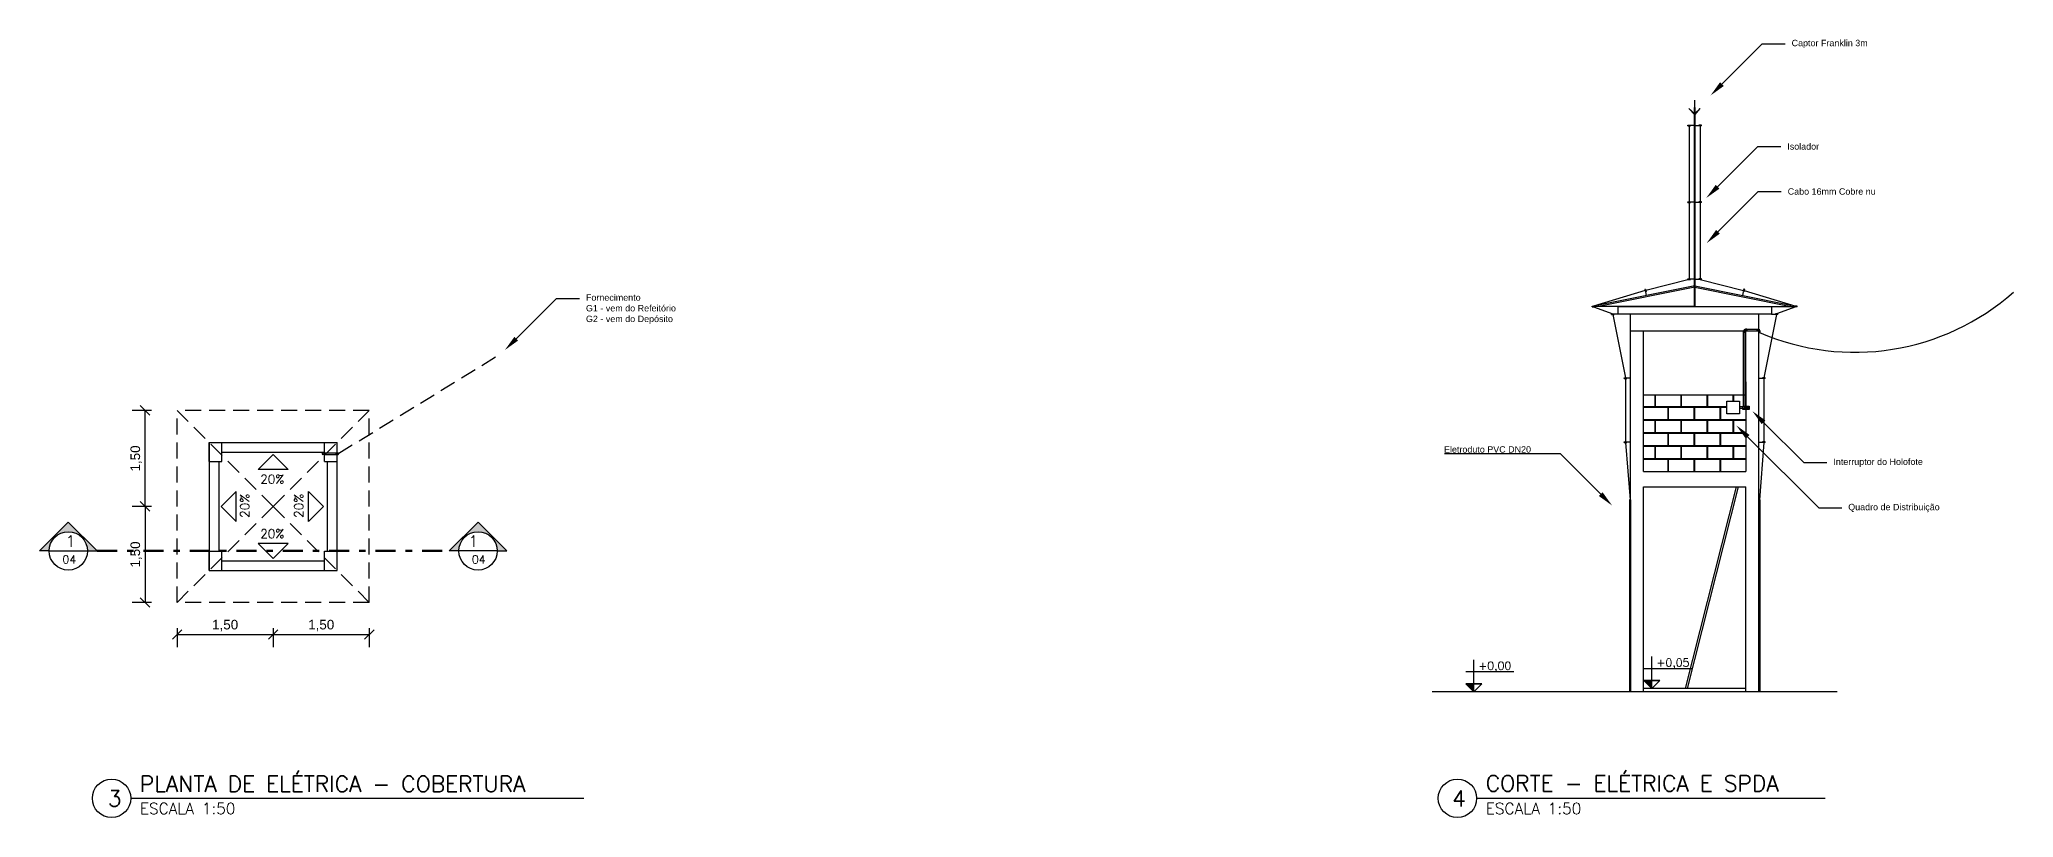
# Model space of a CAD drawing. Extents: x 0 to 7472, y -3979 to 0.
# Drawn here: x 7338.7 to 7369.53, y -3979.5 to -3967.34 of the extents above; entities that cross this region are included whole.
import ezdxf
from ezdxf import colors
from ezdxf.entities.mleader import LeaderData, LeaderLine
from ezdxf.math import Vec2, Vec3

# ---------------------------------------------------------------- set-up
doc = ezdxf.new("R2010")
doc.units = 0
doc.linetypes.add('CACHE', pattern=[0.375, 0.25, -0.125])
doc.linetypes.add('DASHDOT', pattern=[1, 0.5, -0.25, 0, -0.25])
doc.layers.get('0').update_dxf_attribs({"linetype": 'CONTINUOUS'})
doc.layers.get('Defpoints').update_dxf_attribs({"linetype": 'CONTINUOUS'})
for name, color, linetype, lineweight in [('Arquitetônico - Alvenaria Alta', 251, 'CONTINUOUS', 13), ('Arquitetônico - Desnível', 8, 'CONTINUOUS', 20), ('Arquitetônico - Esquadrias', 1, 'CONTINUOUS', 9), ('Elétrica', 2, 'CONTINUOUS', 20), ('Estrutural - Pilares', 6, 'CONTINUOUS', 30)]:
    doc.layers.add(name, color=color, linetype=linetype, lineweight=lineweight)
for name, color, linetype in [('Arquitetônico - Cobertura', 253, 'CONTINUOUS'), ('Arquitetônico - Cotas', 1, 'CONTINUOUS'), ('Arquitetônico - Desnível Terreno', 14, 'CONTINUOUS'), ('Arquitetônico - Projeção Telhado', 253, 'CACHE'), ('Símbolos - Indicação Fachada Elevação Vista', 7, 'CONTINUOUS')]:
    doc.layers.add(name, color=color, linetype=linetype)
doc.styles.add('ROMANS', font='romans.shx', dxfattribs={"height": 0.3})
doc.styles.get("Standard").update_dxf_attribs({"font": 'arial.ttf', "height": 0.15})
doc.dimstyles.get("Standard").update_dxf_attribs({"dimtxt": 0.1, "dimasz": 0.15, "dimexe": 0.2, "dimexo": 0.2, "dimgap": 0.05, "dimtad": 1, "dimzin": 0, "dimtxsty": 'STANDARD', "dimblk": 'OBLIQUE', "dimcen": 0.5, "dimclrd": 256, "dimclre": 256, "dimclrt": 256, "dimadec": 0, "dimazin": 0, "dimtfac": 1, "dimtmove": 0, "dimatfit": 3, "dimfxl": 1, "dimtolj": 1, "dimtzin": 0, "dimlwd": -1, "dimarcsym": 0})

# ---------------------------------------------------------------- blocks, each defined once
blk = doc.blocks.new('_Oblique')
at = {"layer": 'Arquitetônico - Esquadrias', "color": 0, "lineweight": -2}
blk.add_line((-0.5, -0.5), (0.5, 0.5), dxfattribs=at)
blk = doc.blocks.new('*D283')
at = {"layer": 'Arquitetônico - Cotas', "lineweight": -2, "transparency": 16777216}
for p, q in [((7340.453, -3974.635), (7340.153, -3974.635)), ((7340.453, -3976.135), (7340.153, -3976.135))]:
    blk.add_line(p, q, dxfattribs=at)
at = {"layer": 'Arquitetônico - Cotas', "transparency": 16777216}
blk.add_line((7340.353, -3974.635), (7340.353, -3976.135), dxfattribs=at)
at = {"layer": 'Defpoints', "color": 0, "lineweight": -2, "transparency": 16777216}
for p in [(7342.353, -3974.635), (7340.353, -3976.135), (7340.853, -3976.135)]:
    blk.add_point(p, dxfattribs=at)
at = {"layer": 'Arquitetônico - Cotas', "transparency": 16777216, "xscale": 0.15, "yscale": 0.15, "zscale": 0.15}
for p, rotation in [((7340.353, -3974.635), 90), ((7340.353, -3976.135), 270)]:
    blk.add_blockref('_Oblique', p, dxfattribs=dict(at, rotation=rotation))
at = {"layer": 'Arquitetônico - Cotas', "lineweight": -2, "transparency": 16777216, "insert": (7340.213, -3975.385), "char_height": 0.15, "attachment_point": 5, "rotation": 90}
blk.add_mtext('\\A1;1,50', dxfattribs=at)
blk = doc.blocks.new('*D284')
at = {"layer": 'Arquitetônico - Cotas', "lineweight": -2, "transparency": 16777216}
for p, q in [((7340.853, -3976.535), (7340.853, -3976.835)), ((7342.353, -3976.535), (7342.353, -3976.835))]:
    blk.add_line(p, q, dxfattribs=at)
at = {"layer": 'Arquitetônico - Cotas', "transparency": 16777216}
blk.add_line((7340.853, -3976.635), (7342.353, -3976.635), dxfattribs=at)
at = {"layer": 'Defpoints', "color": 0, "lineweight": -2, "transparency": 16777216}
for p in [(7340.853, -3976.135), (7342.353, -3976.135), (7342.353, -3976.635)]:
    blk.add_point(p, dxfattribs=at)
at = {"layer": 'Arquitetônico - Cotas', "transparency": 16777216, "xscale": 0.15, "yscale": 0.15, "zscale": 0.15, "rotation": 180}
blk.add_blockref('_Oblique', (7340.853, -3976.635), dxfattribs=at)
at = {"layer": 'Arquitetônico - Cotas', "transparency": 16777216, "xscale": 0.15, "yscale": 0.15, "zscale": 0.15}
blk.add_blockref('_Oblique', (7342.353, -3976.635), dxfattribs=at)
at = {"layer": 'Arquitetônico - Cotas', "lineweight": -2, "transparency": 16777216, "insert": (7341.603, -3976.495), "char_height": 0.15, "attachment_point": 5}
blk.add_mtext('\\A1;1,50', dxfattribs=at)
blk = doc.blocks.new('*D282')
at = {"layer": 'Arquitetônico - Cotas', "lineweight": -2, "transparency": 16777216}
for p, q in [((7342.353, -3976.535), (7342.353, -3976.835)), ((7343.853, -3976.535), (7343.853, -3976.835))]:
    blk.add_line(p, q, dxfattribs=at)
at = {"layer": 'Arquitetônico - Cotas', "transparency": 16777216}
blk.add_line((7342.353, -3976.635), (7343.853, -3976.635), dxfattribs=at)
at = {"layer": 'Defpoints', "color": 0, "lineweight": -2, "transparency": 16777216}
for p in [(7342.353, -3976.135), (7343.853, -3976.135), (7343.853, -3976.635)]:
    blk.add_point(p, dxfattribs=at)
at = {"layer": 'Arquitetônico - Cotas', "transparency": 16777216, "xscale": 0.15, "yscale": 0.15, "zscale": 0.15, "rotation": 180}
blk.add_blockref('_Oblique', (7342.353, -3976.635), dxfattribs=at)
at = {"layer": 'Arquitetônico - Cotas', "transparency": 16777216, "xscale": 0.15, "yscale": 0.15, "zscale": 0.15}
blk.add_blockref('_Oblique', (7343.853, -3976.635), dxfattribs=at)
at = {"layer": 'Arquitetônico - Cotas', "lineweight": -2, "transparency": 16777216, "insert": (7343.103, -3976.495), "char_height": 0.15, "attachment_point": 5}
blk.add_mtext('\\A1;1,50', dxfattribs=at)
blk = doc.blocks.new('*D285')
at = {"layer": 'Arquitetônico - Cotas', "lineweight": -2, "transparency": 16777216}
for p, q in [((7340.453, -3973.135), (7340.153, -3973.135)), ((7340.453, -3974.635), (7340.153, -3974.635))]:
    blk.add_line(p, q, dxfattribs=at)
at = {"layer": 'Arquitetônico - Cotas', "transparency": 16777216}
blk.add_line((7340.353, -3974.635), (7340.353, -3973.135), dxfattribs=at)
at = {"layer": 'Defpoints', "color": 0, "lineweight": -2, "transparency": 16777216}
for p in [(7340.353, -3973.135), (7342.353, -3973.135), (7342.353, -3974.635)]:
    blk.add_point(p, dxfattribs=at)
at = {"layer": 'Arquitetônico - Cotas', "transparency": 16777216, "xscale": 0.15, "yscale": 0.15, "zscale": 0.15}
for p, rotation in [((7340.353, -3973.135), 90), ((7340.353, -3974.635), 270)]:
    blk.add_blockref('_Oblique', p, dxfattribs=dict(at, rotation=rotation))
at = {"layer": 'Arquitetônico - Cotas', "lineweight": -2, "transparency": 16777216, "insert": (7340.213, -3973.885), "char_height": 0.15, "attachment_point": 5, "rotation": 90}
blk.add_mtext('\\A1;1,50', dxfattribs=at)

msp = doc.modelspace()

# ---------------------------------------------------------------- hatches: boundary and pattern name
at = {"lineweight": -2}
h = msp.add_hatch(color=256, dxfattribs=at)
h.dxf.hatch_style = 1
h.paths.add_polyline_path([(7339.153, -3974.879), (7338.703, -3975.329), (7338.853, -3975.329, -1), (7339.453, -3975.329), (7339.603, -3975.329)])
h = msp.add_hatch(color=256)
h.dxf.hatch_style = 1
h.paths.add_polyline_path([(7345.553, -3974.879), (7346.003, -3975.329), (7345.853, -3975.329, 1), (7345.253, -3975.329), (7345.103, -3975.329)])
at = {"layer": 'Arquitetônico - Alvenaria Alta', "lineweight": -2}
h = msp.add_hatch(dxfattribs=at)
h.set_pattern_fill('AR-B816C', color=256, scale=0.001)
h.set_pattern_definition([(0, (7364.55372, -3973.4888), (0.2032, 0.2032), [0.396875, -0.009525]), (0, (7364.35052, -3973.47928), (0.2032, 0.2032), [0.396875, -0.009525]), (90, (7364.55372, -3973.4888), (-0.2032, 0.2032), [-0.212725, 0.193675]), (90, (7364.5442, -3973.4888), (-0.2032, 0.2032), [-0.212725, 0.193675])])
h.paths.add_polyline_path([(7365.054, -3973.189), (7365.054, -3972.989), (7365.254, -3972.989), (7365.254, -3973.081), (7365.304, -3973.081), (7365.304, -3973.069), (7365.316, -3973.069), (7365.316, -3972.889), (7363.754, -3972.889), (7363.754, -3974.089), (7365.354, -3974.089), (7365.354, -3973.119), (7365.304, -3973.119), (7365.304, -3973.106), (7365.254, -3973.106), (7365.254, -3973.189)])
h.paths.add_polyline_path([(7365.341, -3973.069), (7365.354, -3973.069), (7365.354, -3972.889), (7365.341, -3972.889)])
at = {"layer": 'Símbolos - Indicação Fachada Elevação Vista', "lineweight": -2}
h = msp.add_hatch(color=256, dxfattribs=at)
h.dxf.hatch_style = 1
h.paths.add_polyline_path([(7361.103, -3977.404), (7360.978, -3977.404), (7361.103, -3977.529)])
h = msp.add_hatch(color=256, dxfattribs=at)
h.dxf.hatch_style = 1
h.paths.add_polyline_path([(7363.886, -3977.354), (7363.761, -3977.354), (7363.886, -3977.479)])

# ---------------------------------------------------------------- linework, layer by layer
at = {"lineweight": -2}
for p, q in [((7338.703, -3975.329), (7339.153, -3974.879)), ((7339.603, -3975.329), (7339.153, -3974.879)), ((7338.853, -3975.329), (7338.703, -3975.329)), ((7338.853, -3975.329), (7339.603, -3975.329)), ((7340.129, -3979.195), (7347.207, -3979.195)), ((7361.149, -3979.195), (7366.594, -3979.195))]:
    msp.add_line(p, q, dxfattribs=at)
for p, q in [((7345.103, -3975.329), (7345.553, -3974.879)), ((7346.003, -3975.329), (7345.553, -3974.879)), ((7345.853, -3975.329), (7345.103, -3975.329)), ((7345.853, -3975.329), (7346.003, -3975.329))]:
    msp.add_line(p, q)
for centre in [(7339.153, -3975.329), (7339.829, -3979.195), (7360.849, -3979.195)]:
    msp.add_circle(centre, 0.3, dxfattribs=at)
msp.add_circle((7345.553, -3975.329), 0.3)
at = {"layer": 'Arquitetônico - Alvenaria Alta', "lineweight": -2}
for p, q in [((7363.554, -3977.529), (7363.554, -3971.629)), ((7363.554, -3971.889), (7365.554, -3971.889)), ((7363.754, -3972.689), (7363.754, -3971.889)), ((7365.354, -3972.689), (7365.354, -3971.889)), ((7365.554, -3977.529), (7365.554, -3971.629)), ((7363.754, -3974.089), (7363.754, -3972.689)), ((7365.354, -3972.689), (7365.354, -3974.089)), ((7363.754, -3972.889), (7365.354, -3972.889)), ((7341.353, -3973.635), (7341.353, -3975.635)), ((7341.353, -3973.635), (7343.353, -3973.635)), ((7343.353, -3975.635), (7343.353, -3973.635)), ((7341.503, -3973.935), (7341.503, -3975.335)), ((7341.553, -3973.785), (7343.153, -3973.785)), ((7343.203, -3975.335), (7343.203, -3973.935)), ((7363.754, -3974.089), (7365.354, -3974.089)), ((7363.754, -3974.329), (7365.354, -3974.329)), ((7363.754, -3977.529), (7363.754, -3974.329)), ((7365.354, -3977.529), (7365.354, -3974.329)), ((7341.553, -3975.485), (7343.153, -3975.485)), ((7341.353, -3975.635), (7343.353, -3975.635))]:
    msp.add_line(p, q, dxfattribs=at)
at = {"layer": 'Arquitetônico - Cobertura', "lineweight": -2}
for p, q in [((7364.554, -3971.188), (7363.05, -3971.489)), ((7364.554, -3971.209), (7363.054, -3971.509)), ((7364.554, -3971.188), (7366.058, -3971.489)), ((7364.554, -3971.209), (7366.054, -3971.509)), ((7363.054, -3971.509), (7363.05, -3971.489)), ((7364.554, -3971.509), (7363.054, -3971.509)), ((7363.354, -3971.509), (7365.754, -3971.509)), ((7363.354, -3971.509), (7363.354, -3971.629)), ((7364.554, -3971.509), (7366.054, -3971.509)), ((7365.754, -3971.509), (7365.754, -3971.629)), ((7366.054, -3971.509), (7366.058, -3971.489)), ((7365.754, -3971.629), (7363.354, -3971.629))]:
    msp.add_line(p, q, dxfattribs=at)
at = {"layer": 'Arquitetônico - Cotas', "lineweight": -2}
for p, q in [((7364.549, -3968.498), (7364.465, -3968.42)), ((7364.549, -3968.511), (7364.465, -3968.42)), ((7364.549, -3968.509), (7364.554, -3968.289)), ((7364.559, -3968.509), (7364.554, -3968.289)), ((7364.558, -3968.498), (7364.642, -3968.42)), ((7364.559, -3968.511), (7364.642, -3968.42)), ((7364.449, -3968.688), (7364.449, -3968.678)), ((7364.449, -3968.678), (7364.489, -3968.678)), ((7364.449, -3968.688), (7364.489, -3968.688)), ((7364.489, -3968.678), (7364.489, -3968.688)), ((7364.549, -3968.683), (7364.489, -3968.683)), ((7364.549, -3971.509), (7364.549, -3968.509)), ((7364.559, -3971.509), (7364.559, -3968.509)), ((7364.559, -3968.683), (7364.619, -3968.683)), ((7364.659, -3968.678), (7364.619, -3968.678)), ((7364.619, -3968.678), (7364.619, -3968.688)), ((7364.659, -3968.688), (7364.619, -3968.688)), ((7364.659, -3968.688), (7364.659, -3968.678)), ((7364.449, -3969.888), (7364.449, -3969.878)), ((7364.449, -3969.878), (7364.489, -3969.878)), ((7364.449, -3969.888), (7364.489, -3969.888)), ((7364.489, -3969.878), (7364.489, -3969.888)), ((7364.549, -3969.883), (7364.489, -3969.883)), ((7364.559, -3969.883), (7364.619, -3969.883)), ((7364.659, -3969.878), (7364.619, -3969.878)), ((7364.619, -3969.878), (7364.619, -3969.888)), ((7364.659, -3969.888), (7364.619, -3969.888)), ((7364.659, -3969.888), (7364.659, -3969.878)), ((7363.777, -3971.242), (7363.787, -3971.24)), ((7363.777, -3971.242), (7363.785, -3971.281)), ((7363.787, -3971.24), (7363.795, -3971.279)), ((7364.449, -3971.088), (7364.449, -3971.078)), ((7364.449, -3971.078), (7364.489, -3971.078)), ((7364.449, -3971.088), (7364.489, -3971.088)), ((7364.489, -3971.078), (7364.489, -3971.088)), ((7364.549, -3971.083), (7364.489, -3971.083)), ((7364.559, -3971.083), (7364.619, -3971.083)), ((7364.659, -3971.078), (7364.619, -3971.078)), ((7364.619, -3971.078), (7364.619, -3971.088)), ((7364.659, -3971.088), (7364.619, -3971.088)), ((7364.659, -3971.088), (7364.659, -3971.078)), ((7365.32, -3971.24), (7365.313, -3971.279)), ((7365.33, -3971.242), (7365.32, -3971.24)), ((7365.33, -3971.242), (7365.322, -3971.281)), ((7362.954, -3971.514), (7362.954, -3971.504)), ((7362.954, -3971.504), (7362.994, -3971.504)), ((7362.954, -3971.514), (7362.994, -3971.514)), ((7362.994, -3971.504), (7362.994, -3971.514)), ((7363.054, -3971.509), (7362.994, -3971.509)), ((7363.795, -3971.279), (7363.785, -3971.281)), ((7363.802, -3971.339), (7363.79, -3971.28)), ((7365.306, -3971.339), (7365.317, -3971.28)), ((7365.313, -3971.279), (7365.322, -3971.281)), ((7366.054, -3971.509), (7366.114, -3971.509)), ((7366.154, -3971.504), (7366.114, -3971.504)), ((7366.114, -3971.504), (7366.114, -3971.514)), ((7366.154, -3971.514), (7366.114, -3971.514)), ((7366.154, -3971.514), (7366.154, -3971.504)), ((7363.254, -3971.634), (7363.254, -3971.624)), ((7363.254, -3971.624), (7363.294, -3971.624)), ((7363.254, -3971.634), (7363.294, -3971.634)), ((7363.294, -3971.624), (7363.294, -3971.634)), ((7363.354, -3971.629), (7363.294, -3971.629)), ((7365.754, -3971.629), (7365.814, -3971.629)), ((7365.854, -3971.624), (7365.814, -3971.624)), ((7365.814, -3971.624), (7365.814, -3971.634)), ((7365.854, -3971.634), (7365.814, -3971.634)), ((7365.854, -3971.634), (7365.854, -3971.624)), ((7363.454, -3972.634), (7363.454, -3972.624)), ((7363.454, -3972.624), (7363.494, -3972.624)), ((7363.454, -3972.634), (7363.494, -3972.634)), ((7363.494, -3972.624), (7363.494, -3972.634)), ((7363.554, -3972.629), (7363.494, -3972.629)), ((7365.554, -3972.629), (7365.614, -3972.629)), ((7365.654, -3972.624), (7365.614, -3972.624)), ((7365.614, -3972.624), (7365.614, -3972.634)), ((7365.654, -3972.634), (7365.614, -3972.634)), ((7365.654, -3972.634), (7365.654, -3972.624)), ((7363.454, -3973.634), (7363.454, -3973.624)), ((7363.454, -3973.624), (7363.494, -3973.624)), ((7363.454, -3973.634), (7363.494, -3973.634)), ((7363.494, -3973.624), (7363.494, -3973.634)), ((7363.554, -3973.629), (7363.494, -3973.629)), ((7365.554, -3973.629), (7365.614, -3973.629)), ((7365.654, -3973.624), (7365.614, -3973.624)), ((7365.614, -3973.624), (7365.614, -3973.634)), ((7365.654, -3973.634), (7365.614, -3973.634)), ((7365.654, -3973.634), (7365.654, -3973.624)), ((7343.144, -3973.798), (7343.128, -3973.798)), ((7343.144, -3973.822), (7343.128, -3973.822)), ((7343.146, -3973.798), (7343.144, -3973.798)), ((7343.144, -3973.798), (7343.144, -3973.798)), ((7343.144, -3973.798), (7343.144, -3973.823)), ((7343.144, -3973.798), (7343.144, -3973.823)), ((7343.144, -3973.798), (7343.144, -3973.822)), ((7343.144, -3973.798), (7343.144, -3973.798)), ((7343.146, -3973.822), (7343.144, -3973.822)), ((7343.144, -3973.822), (7343.144, -3973.823)), ((7343.144, -3973.823), (7343.144, -3973.823)), ((7343.147, -3973.798), (7343.146, -3973.798)), ((7343.146, -3973.798), (7343.146, -3973.822)), ((7343.147, -3973.823), (7343.146, -3973.822)), ((7343.147, -3973.798), (7343.147, -3973.823)), ((7343.154, -3973.798), (7343.147, -3973.798)), ((7343.154, -3973.823), (7343.147, -3973.823)), ((7343.157, -3973.797), (7343.155, -3973.797)), ((7343.155, -3973.797), (7343.155, -3973.798)), ((7343.155, -3973.824), (7343.155, -3973.797)), ((7343.155, -3973.823), (7343.155, -3973.798)), ((7343.155, -3973.824), (7343.155, -3973.823)), ((7343.157, -3973.824), (7343.155, -3973.824)), ((7343.157, -3973.797), (7343.158, -3973.798)), ((7343.157, -3973.824), (7343.157, -3973.797)), ((7343.157, -3973.824), (7343.158, -3973.823)), ((7343.159, -3973.798), (7343.158, -3973.798)), ((7343.158, -3973.823), (7343.158, -3973.798)), ((7343.159, -3973.823), (7343.158, -3973.823)), ((7343.159, -3973.823), (7343.159, -3973.798)), ((7343.159, -3973.798), (7343.335, -3973.798)), ((7343.159, -3973.823), (7343.335, -3973.823)), ((7343.335, -3973.823), (7343.335, -3973.798)), ((7343.335, -3973.798), (7343.336, -3973.798)), ((7343.335, -3973.823), (7343.336, -3973.823)), ((7343.336, -3973.797), (7343.336, -3973.798)), ((7343.336, -3973.823), (7343.336, -3973.798)), ((7343.336, -3973.824), (7343.336, -3973.823)), ((7343.337, -3973.797), (7343.339, -3973.797)), ((7343.337, -3973.824), (7343.337, -3973.797)), ((7343.337, -3973.824), (7343.339, -3973.824)), ((7343.339, -3973.797), (7343.339, -3973.798)), ((7343.339, -3973.824), (7343.339, -3973.797)), ((7343.339, -3973.798), (7343.347, -3973.798)), ((7343.339, -3973.823), (7343.339, -3973.798)), ((7343.339, -3973.823), (7343.347, -3973.823)), ((7343.339, -3973.824), (7343.339, -3973.823)), ((7343.347, -3973.798), (7343.347, -3973.823)), ((7343.347, -3973.798), (7343.347, -3973.798)), ((7343.347, -3973.798), (7343.349, -3973.798)), ((7343.347, -3973.798), (7343.347, -3973.822)), ((7343.347, -3973.823), (7343.347, -3973.822)), ((7343.347, -3973.822), (7343.349, -3973.822)), ((7343.349, -3973.798), (7343.35, -3973.798)), ((7343.349, -3973.798), (7343.349, -3973.823)), ((7343.349, -3973.823), (7343.35, -3973.823)), ((7343.35, -3973.798), (7343.35, -3973.823)), ((7343.35, -3973.798), (7343.35, -3973.822)), ((7343.35, -3973.798), (7343.366, -3973.798)), ((7343.35, -3973.798), (7343.35, -3973.798)), ((7343.35, -3973.822), (7343.366, -3973.822)), ((7343.35, -3973.822), (7343.35, -3973.823)), ((7365.204, -3974.329), (7364.404, -3977.479)), ((7365.235, -3974.329), (7364.435, -3977.479)), ((7363.554, -3974.529), (7363.534, -3974.529)), ((7363.534, -3974.529), (7363.534, -3977.529)), ((7363.554, -3974.529), (7363.554, -3977.529)), ((7365.574, -3974.529), (7365.554, -3974.529)), ((7365.554, -3974.529), (7365.554, -3977.529)), ((7365.574, -3974.529), (7365.574, -3977.529))]:
    msp.add_line(p, q, dxfattribs=at)
at = {"layer": 'Arquitetônico - Cotas', "color": 6, "lineweight": -2}
for p, q in [((7364.469, -3968.688), (7364.469, -3969.878)), ((7364.639, -3968.688), (7364.639, -3969.878)), ((7364.469, -3969.888), (7364.469, -3971.078)), ((7364.639, -3969.888), (7364.639, -3971.078)), ((7363.781, -3971.261), (7362.974, -3971.504)), ((7364.469, -3971.088), (7363.791, -3971.259)), ((7364.639, -3971.088), (7365.316, -3971.259)), ((7365.326, -3971.261), (7366.134, -3971.504)), ((7362.974, -3971.514), (7363.274, -3971.624)), ((7366.134, -3971.514), (7365.834, -3971.624)), ((7363.274, -3971.634), (7363.474, -3972.624)), ((7365.834, -3971.634), (7365.634, -3972.624)), ((7363.474, -3972.634), (7363.474, -3973.624)), ((7365.634, -3972.634), (7365.634, -3973.624)), ((7363.474, -3973.634), (7363.544, -3974.529)), ((7365.634, -3973.634), (7365.564, -3974.529))]:
    msp.add_line(p, q, dxfattribs=at)
at = {"layer": 'Arquitetônico - Cotas', "linetype": 'CACHE', "lineweight": -2}
msp.add_line((7343.376, -3973.804), (7345.922, -3972.241), dxfattribs=at)
at = {"layer": 'Arquitetônico - Cotas', "lineweight": -2}
for centre, radius, start, end in [((7367.055, -3968.488), 3.738, 246.5251, 311.5393), ((7343.128, -3973.81), 0.0119, 90, 270), ((7343.154, -3973.798), 0.000235, 270, 355), ((7343.154, -3973.823), 0.000235, 5, 90), ((7343.155, -3973.797), 0.000235, 90, 175), ((7343.155, -3973.824), 0.000235, 185, 270), ((7343.157, -3973.797), 0.000235, 15, 90), ((7343.157, -3973.824), 0.000235, 270, 345), ((7343.158, -3973.798), 0.000235, 195, 270), ((7343.158, -3973.823), 0.000235, 90, 165), ((7343.337, -3973.797), 0.000235, 90, 165), ((7343.336, -3973.798), 0.000235, 270, 345), ((7343.336, -3973.823), 0.000235, 15, 90), ((7343.337, -3973.824), 0.000235, 195, 270), ((7343.339, -3973.797), 0.000235, 5, 90), ((7343.339, -3973.798), 0.000235, 185, 270), ((7343.339, -3973.823), 0.000235, 90, 175), ((7343.339, -3973.824), 0.000235, 270, 355), ((7343.366, -3973.81), 0.0119, 270, 90)]:
    msp.add_arc(centre, radius, start, end, dxfattribs=at)
at = {"layer": 'Arquitetônico - Desnível', "lineweight": -2}
msp.add_line((7365.354, -3977.479), (7363.754, -3977.479), dxfattribs=at)
at = {"layer": 'Arquitetônico - Desnível Terreno', "lineweight": -2}
msp.add_line((7366.779, -3977.529), (7360.456, -3977.529), dxfattribs=at)
at = {"layer": 'Arquitetônico - Projeção Telhado', "lineweight": -2}
for p, q in [((7343.853, -3973.135), (7340.853, -3973.135)), ((7340.853, -3976.135), (7340.853, -3973.135)), ((7342.353, -3974.635), (7340.853, -3973.135)), ((7342.353, -3974.635), (7343.853, -3973.135)), ((7343.853, -3976.135), (7343.853, -3973.135)), ((7342.353, -3974.635), (7340.853, -3976.135)), ((7342.353, -3974.635), (7343.853, -3976.135)), ((7343.853, -3976.135), (7340.853, -3976.135))]:
    msp.add_line(p, q, dxfattribs=at)
at = {"layer": 'Elétrica', "lineweight": -2}
for p, q in [((7365.346, -3971.866), (7365.349, -3971.866)), ((7365.349, -3971.866), (7365.35, -3971.865)), ((7365.349, -3971.886), (7365.349, -3971.866)), ((7365.349, -3971.886), (7365.35, -3971.888)), ((7365.35, -3971.888), (7365.35, -3971.865)), ((7365.363, -3971.865), (7365.35, -3971.865)), ((7365.363, -3971.888), (7365.35, -3971.888)), ((7365.363, -3971.865), (7365.365, -3971.864)), ((7365.363, -3971.888), (7365.363, -3971.865)), ((7365.363, -3971.888), (7365.365, -3971.889)), ((7365.365, -3971.889), (7365.365, -3971.864)), ((7365.369, -3971.864), (7365.365, -3971.864)), ((7365.369, -3971.889), (7365.365, -3971.889)), ((7365.369, -3971.864), (7365.369, -3971.889)), ((7365.369, -3971.864), (7365.526, -3971.864)), ((7365.369, -3971.889), (7365.526, -3971.889)), ((7365.526, -3971.864), (7365.53, -3971.864)), ((7365.526, -3971.864), (7365.526, -3971.889)), ((7365.526, -3971.889), (7365.53, -3971.889)), ((7365.53, -3971.889), (7365.53, -3971.864)), ((7365.532, -3971.865), (7365.53, -3971.864)), ((7365.532, -3971.888), (7365.53, -3971.889)), ((7365.532, -3971.888), (7365.532, -3971.865)), ((7365.532, -3971.865), (7365.545, -3971.865)), ((7365.532, -3971.888), (7365.545, -3971.888)), ((7365.545, -3971.888), (7365.545, -3971.865)), ((7365.546, -3971.866), (7365.545, -3971.865)), ((7365.546, -3971.886), (7365.545, -3971.888)), ((7365.546, -3971.886), (7365.546, -3971.866)), ((7365.549, -3971.866), (7365.546, -3971.866)), ((7365.317, -3971.911), (7365.316, -3971.912)), ((7365.316, -3971.912), (7365.341, -3971.912)), ((7365.316, -3971.916), (7365.316, -3971.912)), ((7365.316, -3973.069), (7365.316, -3971.916)), ((7365.341, -3971.916), (7365.316, -3971.916)), ((7365.319, -3971.896), (7365.317, -3971.898)), ((7365.317, -3971.911), (7365.317, -3971.898)), ((7365.317, -3971.898), (7365.34, -3971.898)), ((7365.317, -3971.911), (7365.34, -3971.911)), ((7365.319, -3971.894), (7365.319, -3971.896)), ((7365.319, -3971.896), (7365.339, -3971.896)), ((7365.339, -3971.896), (7365.34, -3971.898)), ((7365.34, -3971.911), (7365.34, -3971.898)), ((7365.34, -3971.911), (7365.341, -3971.912)), ((7365.341, -3971.916), (7365.341, -3971.912)), ((7365.341, -3973.069), (7365.341, -3971.916)), ((7365.555, -3971.911), (7365.554, -3971.912)), ((7365.554, -3971.916), (7365.554, -3971.912)), ((7365.579, -3971.912), (7365.554, -3971.912)), ((7365.554, -3971.916), (7365.579, -3971.916)), ((7365.556, -3971.896), (7365.555, -3971.898)), ((7365.555, -3971.911), (7365.555, -3971.898)), ((7365.577, -3971.898), (7365.555, -3971.898)), ((7365.577, -3971.911), (7365.555, -3971.911)), ((7365.576, -3971.896), (7365.556, -3971.896)), ((7365.576, -3971.894), (7365.576, -3971.896)), ((7365.576, -3971.896), (7365.577, -3971.898)), ((7365.577, -3971.911), (7365.577, -3971.898)), ((7365.577, -3971.911), (7365.579, -3971.912)), ((7365.579, -3971.916), (7365.579, -3971.912)), ((7365.054, -3973.189), (7365.054, -3972.989)), ((7365.054, -3972.989), (7365.254, -3972.989)), ((7365.254, -3972.989), (7365.254, -3973.189)), ((7365.304, -3973.081), (7365.254, -3973.081)), ((7365.304, -3973.106), (7365.254, -3973.106)), ((7365.304, -3973.119), (7365.304, -3973.069)), ((7365.304, -3973.069), (7365.354, -3973.069)), ((7365.354, -3973.119), (7365.304, -3973.119)), ((7365.344, -3973.082), (7365.329, -3973.082)), ((7365.344, -3973.106), (7365.329, -3973.106)), ((7365.345, -3973.081), (7365.344, -3973.081)), ((7365.344, -3973.081), (7365.344, -3973.107)), ((7365.344, -3973.081), (7365.344, -3973.082)), ((7365.344, -3973.082), (7365.344, -3973.106)), ((7365.344, -3973.106), (7365.344, -3973.107)), ((7365.345, -3973.107), (7365.344, -3973.107)), ((7365.345, -3973.081), (7365.345, -3973.107)), ((7365.347, -3973.082), (7365.345, -3973.082)), ((7365.347, -3973.106), (7365.345, -3973.106)), ((7365.347, -3973.081), (7365.347, -3973.106)), ((7365.354, -3973.081), (7365.347, -3973.081)), ((7365.347, -3973.081), (7365.347, -3973.082)), ((7365.347, -3973.082), (7365.347, -3973.106)), ((7365.354, -3973.106), (7365.347, -3973.106)), ((7365.347, -3973.106), (7365.347, -3973.106)), ((7365.354, -3973.119), (7365.354, -3973.069)), ((7365.354, -3973.069), (7365.404, -3973.069)), ((7365.354, -3973.069), (7365.354, -3973.119)), ((7365.404, -3973.119), (7365.354, -3973.119)), ((7365.374, -3973.079), (7365.384, -3973.079)), ((7365.374, -3973.079), (7365.374, -3973.109)), ((7365.384, -3973.109), (7365.374, -3973.109)), ((7365.384, -3973.079), (7365.384, -3973.109)), ((7365.404, -3973.069), (7365.404, -3973.119)), ((7365.254, -3973.189), (7365.054, -3973.189))]:
    msp.add_line(p, q, dxfattribs=at)
for centre, radius, start, end in [((7365.346, -3971.894), 0.0275, 90, 180), ((7365.349, -3971.896), 0.01, 90, 180), ((7365.546, -3971.896), 0.01, 0, 90), ((7365.549, -3971.894), 0.0275, 0, 90), ((7365.329, -3973.094), 0.0119, 90, 270)]:
    msp.add_arc(centre, radius, start, end, dxfattribs=at)
at = {"layer": 'Estrutural - Pilares', "lineweight": -2}
for p, q in [((7341.353, -3973.935), (7341.353, -3973.635)), ((7341.353, -3973.635), (7341.553, -3973.635)), ((7341.553, -3973.935), (7341.553, -3973.635)), ((7343.153, -3973.935), (7343.153, -3973.635)), ((7343.153, -3973.635), (7343.353, -3973.635)), ((7343.353, -3973.935), (7343.353, -3973.635)), ((7341.353, -3973.935), (7341.553, -3973.935)), ((7343.153, -3973.935), (7343.353, -3973.935)), ((7341.353, -3975.635), (7341.353, -3975.335)), ((7341.353, -3975.335), (7341.553, -3975.335)), ((7341.553, -3975.635), (7341.553, -3975.335)), ((7343.153, -3975.635), (7343.153, -3975.335)), ((7343.153, -3975.335), (7343.353, -3975.335)), ((7343.353, -3975.635), (7343.353, -3975.335)), ((7341.353, -3975.635), (7341.553, -3975.635)), ((7343.153, -3975.635), (7343.353, -3975.635))]:
    msp.add_line(p, q, dxfattribs=at)
at = {"layer": 'Símbolos - Indicação Fachada Elevação Vista', "lineweight": -2}
for p, q in [((7342.117, -3974.058), (7342.353, -3973.822)), ((7342.589, -3974.058), (7342.353, -3973.822)), ((7342.589, -3974.058), (7342.117, -3974.058)), ((7341.776, -3974.399), (7341.539, -3974.635)), ((7341.776, -3974.872), (7341.539, -3974.635)), ((7341.776, -3974.872), (7341.776, -3974.399)), ((7342.904, -3974.872), (7342.904, -3974.399)), ((7342.904, -3974.399), (7343.14, -3974.635)), ((7342.904, -3974.872), (7343.14, -3974.635)), ((7342.589, -3975.213), (7342.117, -3975.213)), ((7342.117, -3975.213), (7342.353, -3975.449)), ((7342.589, -3975.213), (7342.353, -3975.449)), ((7361.103, -3977.154), (7361.103, -3977.029)), ((7363.886, -3977.104), (7363.886, -3976.979)), ((7363.886, -3977.229), (7363.886, -3977.104)), ((7360.978, -3977.216), (7361.728, -3977.216)), ((7361.228, -3977.404), (7360.978, -3977.404)), ((7360.978, -3977.404), (7361.103, -3977.529)), ((7361.103, -3977.279), (7361.103, -3977.154)), ((7361.103, -3977.404), (7361.103, -3977.279)), ((7361.103, -3977.529), (7361.103, -3977.404)), ((7361.103, -3977.404), (7361.228, -3977.404)), ((7361.228, -3977.404), (7361.103, -3977.529)), ((7363.761, -3977.166), (7364.511, -3977.166)), ((7364.011, -3977.354), (7363.761, -3977.354)), ((7363.761, -3977.354), (7363.886, -3977.479)), ((7363.886, -3977.354), (7363.886, -3977.229)), ((7363.886, -3977.479), (7363.886, -3977.354)), ((7363.886, -3977.354), (7364.011, -3977.354)), ((7364.011, -3977.354), (7363.886, -3977.479))]:
    msp.add_line(p, q, dxfattribs=at)
at = {"layer": 'Símbolos - Indicação Fachada Elevação Vista', "linetype": 'DASHDOT', "lineweight": 50, "ltscale": 0.625}
msp.add_line((7339.603, -3975.329), (7345.103, -3975.329), dxfattribs=at)

# ---------------------------------------------------------------- texts
at = {"lineweight": -2, "attachment_point": 1, "style": 'ROMANS'}
for s, width, heights, insert, char_height in [('1', 1.2, [-0.175], (7339.113, -3975.091), 0.175), ('04', 1.2, [-0.125], (7339.062, -3975.4), 0.125), ('PLANTA DE ELÉTRICA - COBERTURA', 7.57034, [-0.298], (7340.271, -3978.846), 0.25), ('CORTE - ELÉTRICA E SPDA', 7.57034, [-0.298], (7361.291, -3978.836), 0.25), ('3', 0.39382, [-0.25], (7339.77, -3979.071), 0.25), ('4', 0.39382, [-0.25], (7360.767, -3979.071), 0.25)]:
    msp.add_mtext_dynamic_manual_height_columns(s, width=width, gutter_width=750, heights=heights, dxfattribs=dict(at, insert=insert, char_height=char_height))
at = {"attachment_point": 3, "style": 'ROMANS'}
for s, heights, insert, char_height in [('1', [-0.175], (7345.555, -3975.091), 0.175), ('04', [-0.125], (7345.671, -3975.4), 0.125)]:
    msp.add_mtext_dynamic_manual_height_columns(s, width=1.2, gutter_width=750, heights=heights, dxfattribs=dict(at, insert=insert, char_height=char_height))
at = {"lineweight": -2, "char_height": 0.175, "width": 765.14067, "attachment_point": 7, "style": 'ROMANS'}
for insert in [(7340.271, -3979.442), (7361.291, -3979.442)]:
    msp.add_mtext('ESCALA 1:50\\P', dxfattribs=dict(at, insert=insert))
at = {"layer": 'Símbolos - Indicação Fachada Elevação Vista', "char_height": 0.1378, "style": 'ROMANS'}
for insert, attachment_point in [((7342.151, -3974.278), 7), ((7342.151, -3974.992), 1)]:
    msp.add_mtext_dynamic_manual_height_columns('20%', width=1.35, gutter_width=843.75, heights=[-0.138], dxfattribs=dict(at, insert=insert, attachment_point=attachment_point))
at = {"layer": 'Símbolos - Indicação Fachada Elevação Vista', "char_height": 0.1378, "rotation": 90, "style": 'ROMANS'}
for insert, attachment_point in [((7341.84, -3974.813), 1), ((7342.821, -3974.813), 7)]:
    msp.add_mtext_dynamic_manual_height_columns('20%', width=1.35, gutter_width=843.75, heights=[-0.138], dxfattribs=dict(at, insert=insert, attachment_point=attachment_point))
at = {"layer": 'Símbolos - Indicação Fachada Elevação Vista', "lineweight": -2, "char_height": 0.125, "attachment_point": 1, "style": 'ROMANS'}
for s, insert in [('+0,00', (7361.175, -3977.062)), ('+0,05', (7363.958, -3977.012))]:
    msp.add_mtext_dynamic_manual_height_columns(s, width=1.32789, gutter_width=750, heights=[-0.149], dxfattribs=dict(at, insert=insert))

# ---------------------------------------------------------------- dimensions: what is measured, and where the dimension line sits
at = {"layer": 'Arquitetônico - Cotas', "lineweight": -2}
for base, p2, picture, middle in [((7340.353, -3973.135), (7342.353, -3973.135), '*D285', (7340.213, -3973.885)), ((7340.353, -3976.135), (7340.853, -3976.135), '*D283', (7340.213, -3975.385))]:
    dim = msp.add_linear_dim(base=base, p1=(7342.353, -3974.635), p2=p2, angle=90, dimstyle='STANDARD', dxfattribs=at)
    dim.commit()
    dim.dimension.update_dxf_attribs({"geometry": picture, "text_midpoint": middle})
for base, p1, p2, picture, middle in [((7342.353, -3976.635), (7340.853, -3976.135), (7342.353, -3976.135), '*D284', (7341.603, -3976.495)), ((7343.853, -3976.635), (7342.353, -3976.135), (7343.853, -3976.135), '*D282', (7343.103, -3976.495))]:
    dim = msp.add_linear_dim(base=base, p1=p1, p2=p2, dimstyle='STANDARD', dxfattribs=at)
    dim.commit()
    dim.dimension.update_dxf_attribs({"geometry": picture, "text_midpoint": middle})

# ---------------------------------------------------------------- leaders
ml = msp.add_multileader_mtext('Standard', dxfattribs=at)
ml.set_content('Captor Franklin 3m', color=256, style='STANDARD')
ml.set_leader_properties(color=256, linetype='BYLAYER', lineweight=-1)
ml.build(insert=Vec2(0, 0))
ml.multileader.update_dxf_attribs({"text_right_attachment_type": 6, "dogleg_length": 0.36, "arrow_head_size": 0.25})
ctx = ml.context
ctx.base_point, ctx.char_height, ctx.arrow_head_size, ctx.landing_gap_size, ctx.plane_origin = Vec3(7365.968, -3967.408), 0.1, 0.25, 0.1, Vec3(7364.802, -3968.214)
ctx.right_attachment = 6
notes = []
notes.append((ctx, [(0, (1, 1, 0), (7365.608, -3967.408), (1, 0), 0.36, [(0, [(7364.802, -3968.214)], 0, [])])]))
ctx.mtext.insert, ctx.mtext.flow_direction = Vec3(7366.068, -3967.344), 5
ml = msp.add_multileader_mtext('Standard', dxfattribs=at)
ml.set_content('Isolador', color=256, style='STANDARD')
ml.set_leader_properties(color=256, linetype='BYLAYER', lineweight=-1)
ml.build(insert=Vec2(0, 0))
ml.multileader.update_dxf_attribs({"text_right_attachment_type": 6, "dogleg_length": 0.36, "arrow_head_size": 0.25})
ctx = ml.context
ctx.base_point, ctx.char_height, ctx.arrow_head_size, ctx.landing_gap_size, ctx.plane_origin = Vec3(7365.9, -3969.011), 0.1, 0.25, 0.1, Vec3(7364.734, -3969.817)
ctx.right_attachment = 6
notes.append((ctx, [(0, (1, 1, 0), (7365.54, -3969.011), (1, 0), 0.36, [(0, [(7364.734, -3969.817)], 0, [])])]))
ctx.mtext.insert, ctx.mtext.flow_direction = Vec3(7366, -3968.96), 5
ml = msp.add_multileader_mtext('Standard', dxfattribs=at)
ml.set_content('Cabo 16mm Cobre nu', color=256, style='STANDARD')
ml.set_leader_properties(color=256, linetype='BYLAYER', lineweight=-1)
ml.build(insert=Vec2(0, 0))
ml.multileader.update_dxf_attribs({"text_right_attachment_type": 6, "dogleg_length": 0.36, "arrow_head_size": 0.25})
ctx = ml.context
ctx.base_point, ctx.char_height, ctx.arrow_head_size, ctx.landing_gap_size, ctx.plane_origin = Vec3(7365.907, -3969.714), 0.1, 0.25, 0.1, Vec3(7364.741, -3970.521)
ctx.right_attachment = 6
notes.append((ctx, [(0, (1, 1, 0), (7365.547, -3969.714), (1, 0), 0.36, [(0, [(7364.741, -3970.521)], 0, [])])]))
ctx.mtext.insert, ctx.mtext.flow_direction = Vec3(7366.007, -3969.664), 5
ml = msp.add_multileader_mtext('Standard', dxfattribs=at)
ml.set_content('Fornecimento\\PG1 - vem do Refeitório\\PG2 - vem do Depósito', color=256, style='STANDARD')
ml.set_leader_properties(color=256, linetype='BYLAYER', lineweight=-1)
ml.build(insert=Vec2(0, 0))
ml.multileader.update_dxf_attribs({"text_right_attachment_type": 6, "dogleg_length": 0.36, "arrow_head_size": 0.25})
ctx = ml.context
ctx.base_point, ctx.char_height, ctx.arrow_head_size, ctx.landing_gap_size, ctx.plane_origin = Vec3(7347.138, -3971.385), 0.1, 0.25, 0.1, Vec3(7345.972, -3972.191)
ctx.right_attachment = 6
notes.append((ctx, [(0, (1, 1, 0), (7346.778, -3971.385), (1, 0), 0.36, [(0, [(7345.972, -3972.191)], 0, [])])]))
ctx.mtext.insert, ctx.mtext.flow_direction = Vec3(7347.238, -3971.321), 5
ml = msp.add_multileader_mtext('Standard', dxfattribs=at)
ml.set_content('Quadro de Distribuição', color=256, style='STANDARD')
ml.set_leader_properties(color=256, linetype='BYLAYER', lineweight=-1)
ml.build(insert=Vec2(0, 0))
ml.multileader.update_dxf_attribs({"text_right_attachment_type": 6, "dogleg_length": 0.36, "arrow_head_size": 0.25})
ctx = ml.context
ctx.base_point, ctx.char_height, ctx.arrow_head_size, ctx.landing_gap_size, ctx.plane_origin = Vec3(7366.852, -3974.657), 0.1, 0.25, 0.1, Vec3(7365.204, -3973.369)
ctx.right_attachment = 6
notes.append((ctx, [(0, (1, 1, 0), (7366.492, -3974.657), (1, 0), 0.36, [(0, [(7365.204, -3973.369)], 0, [])])]))
ctx.mtext.insert, ctx.mtext.flow_direction = Vec3(7366.952, -3974.594), 5
ml = msp.add_multileader_mtext('Standard', dxfattribs=at)
ml.set_content('Interruptor do Holofote', color=256, style='STANDARD')
ml.set_leader_properties(color=256, linetype='BYLAYER', lineweight=-1)
ml.build(insert=Vec2(0, 0))
ml.multileader.update_dxf_attribs({"text_right_attachment_type": 6, "dogleg_length": 0.36, "arrow_head_size": 0.25})
ctx = ml.context
ctx.base_point, ctx.char_height, ctx.arrow_head_size, ctx.landing_gap_size, ctx.plane_origin = Vec3(7366.62, -3973.95), 0.1, 0.25, 0.1, Vec3(7365.454, -3973.144)
ctx.right_attachment = 6
notes.append((ctx, [(0, (1, 1, 0), (7366.26, -3973.95), (1, 0), 0.36, [(0, [(7365.454, -3973.144)], 0, [])])]))
ctx.mtext.insert, ctx.mtext.flow_direction = Vec3(7366.72, -3973.886), 5
ml = msp.add_multileader_mtext('Standard', dxfattribs=at)
ml.set_content('Eletroduto PVC DN20', color=256, style='STANDARD')
ml.set_leader_properties(color=256, linetype='BYLAYER', lineweight=-1)
ml.build(insert=Vec2(0, 0))
ml.multileader.update_dxf_attribs({"text_right_attachment_type": 6, "dogleg_length": 0.36, "arrow_head_size": 0.25})
ctx = ml.context
ctx.base_point, ctx.char_height, ctx.arrow_head_size, ctx.landing_gap_size, ctx.plane_origin = Vec3(7360.557, -3973.745), 0.1, 0.25, 0.1, Vec3(7363.264, -3974.62)
ctx.right_attachment, ctx.text_align_type = 6, 2
notes.append((ctx, [(0, (1, 1, 0), (7362.458, -3973.814), (-1, 0), 0.36, [(0, [(7363.264, -3974.62)], 0, [])])]))
ctx.mtext.insert, ctx.mtext.alignment, ctx.mtext.flow_direction = Vec3(7361.998, -3973.694), 3, 5
for ctx, leaders in notes:
    for number, flags, end, landing, length, lines in leaders:
        leader = LeaderData()
        leader.index, (leader.has_last_leader_line, leader.has_dogleg_vector, leader.attachment_direction) = number, flags
        leader.last_leader_point, leader.dogleg_vector, leader.dogleg_length = Vec3(end), Vec3(landing), length
        for number, points, colour, breaks in lines:
            line = LeaderLine()
            line.index, line.vertices, line.color, line.breaks = number, Vec3.list(points), colors.encode_raw_color(colour), breaks
            leader.lines.append(line)
        ctx.leaders.append(leader)

doc.saveas('drawing.dxf')
